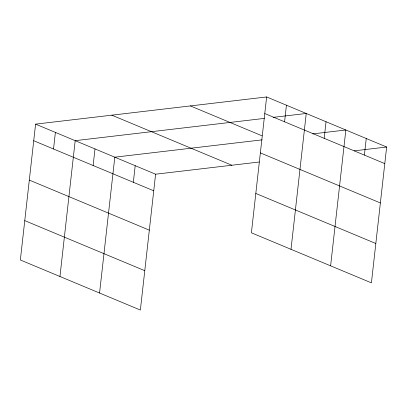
<?xml version="1.0" encoding="UTF-8"?>
<svg xmlns="http://www.w3.org/2000/svg" width="407" height="407" viewBox="0 0 407 407"><rect width="100%" height="100%" fill="white"/><g stroke="black" fill="none" stroke-linecap="round" stroke-linejoin="round"><path stroke-width="0.61" d="M35.587 124.14L20.35 259.981L140.364 310.048L155.601 174.206L35.587 124.14L266.636 96.952L386.65 147.019L371.413 282.86L251.399 232.794L266.636 96.952M53.531 148.993L55.388 132.402M59.956 276.506L75.193 140.664L264.367 118.401M93.132 165.517L94.994 148.921M99.562 293.025L114.799 157.183L262.118 139.85M133.338 182.29L135.2 165.695M284.574 121.805L286.436 105.215M291.005 249.313L306.242 113.472L273.117 117.374M324.181 138.329L326.043 121.734M330.606 265.837L345.843 129.996L312.724 133.893M364.387 155.098L366.249 138.507M155.601 174.206L259.279 162.006M354.151 150.844L386.65 147.019M264.774 113.543L384.788 163.609M190.39 105.927L262.027 135.811M260.358 152.895L380.377 202.961M111.833 115.171L231.848 165.232M255.81 193.442L375.829 243.508M33.725 140.736L153.739 190.802M29.314 180.087L149.328 230.153M24.766 220.63L144.78 270.696"/></g></svg>
